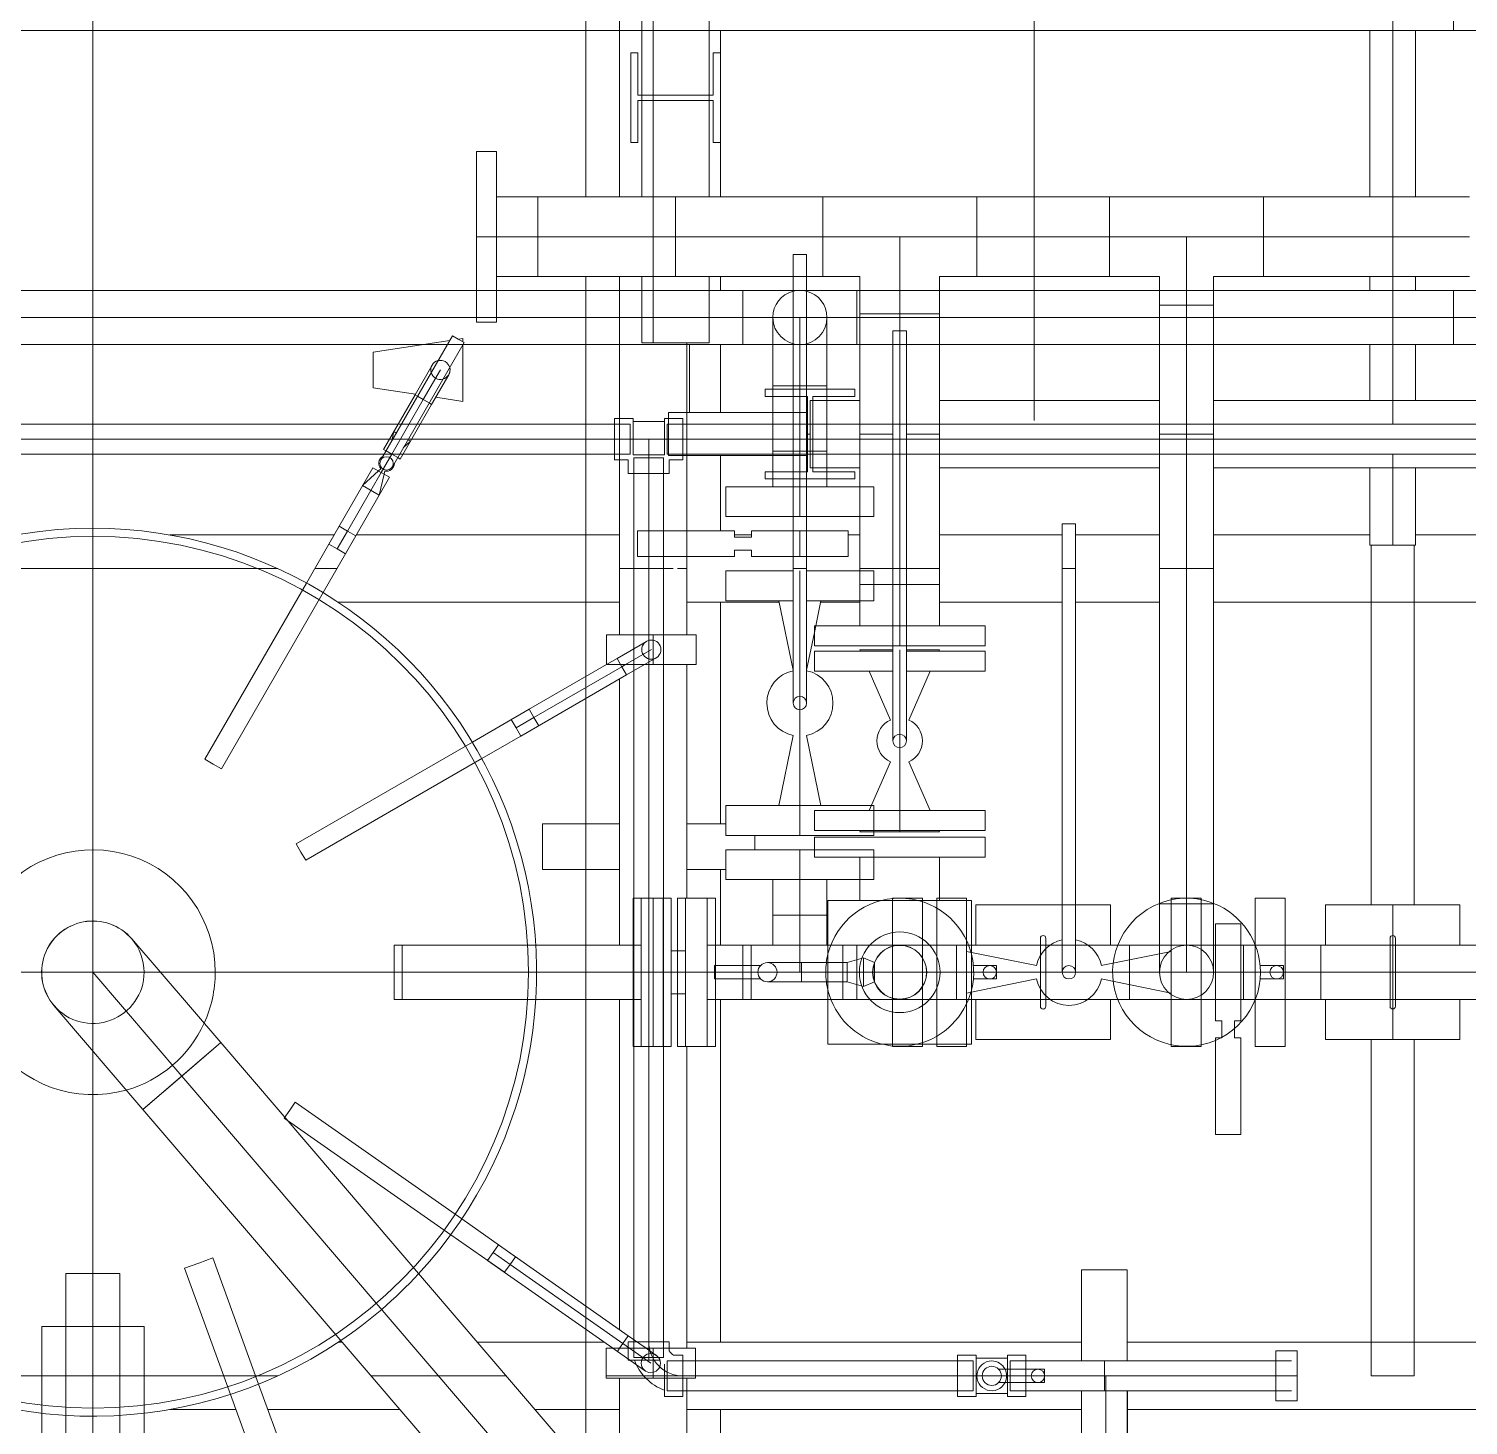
# Model space of a CAD drawing. Header units: inches. Extents: x -1128 to 651, y 96 to 845.
# Drawn here: x -1030.611 to -1029.162, y 728.122 to 729.527 of the extents above; entities that cross this region are included whole.
import ezdxf

# ---------------------------------------------------------------- set-up
doc = ezdxf.new("R2010")
doc.units = ezdxf.units.IN
doc.header["$MEASUREMENT"] = 0
for name, color, linetype in [('Default', 7, 'Continuous'), ('EQUIPMENT LAYOUT-EMBED 1_DWG$0$Default', 7, 'Continuous'), ('EQUIPMENT LAYOUT-EMBED 1_DWG$0$DwgTemplate', 7, 'Continuous')]:
    doc.layers.add(name, color=color, linetype=linetype)
doc.layers.add('Layout', color=6, linetype='Continuous', lineweight=18)

# ---------------------------------------------------------------- blocks, each defined once
blk = doc.blocks.new('A$C55974CAD')
at = {"layer": 'Default', "color": 7, "lineweight": 0}
blk.add_point((55.5, 7.3071), dxfattribs=at)
at = {"layer": 'EQUIPMENT LAYOUT-EMBED 1_DWG$0$Default', "color": 7, "lineweight": 0}
for p, q in [((55.0083, 7.3071), (54.851, 7.3071)), ((55.105, 7.3071), (55.0083, 7.3071)), ((55.105, 7.3071), (55.105, 7.25)), ((55.164, 7.2801), (54.8973, 7.2801)), ((55.164, 7.2801), (55.164, 7.2198)), ((55.105, 7.25), (55.105, 7.1928)), ((55.164, 7.2198), (54.8973, 7.2198)), ((55.0083, 7.1928), (54.851, 7.1928)), ((55.105, 7.1928), (55.0083, 7.1928)), ((55.1701, 7.1477), (55.0294, 7.0965)), ((55.1701, 7.1477), (55.1758, 7.132)), ((55.1758, 7.132), (55.1815, 7.1163)), ((55.1815, 7.1163), (55.0408, 7.0651)), ((55.7268, 7.1067), (55.7321, 7.116)), ((55.7321, 7.116), (55.7374, 7.1252)), ((55.7374, 7.1252), (55.9339, 7.0118)), ((55.7268, 7.1067), (55.9232, 6.9933)), ((55.0294, 7.0965), (54.9106, 7.0532)), ((55.0408, 7.0651), (54.922, 7.0218)), ((55.3375, 7.0366), (55.2074, 6.8507)), ((55.3375, 7.0366), (55.3463, 7.0304)), ((55.355, 7.0243), (55.2249, 6.8385)), ((55.3463, 7.0304), (55.355, 7.0243)), ((55.6248, 7.0125), (55.634, 7.0179)), ((55.634, 7.0179), (55.6432, 7.0232)), ((55.6432, 7.0232), (55.7567, 6.8267)), ((55.6248, 7.0125), (55.7382, 6.8161)), ((55.9339, 7.0118), (55.9972, 6.9752)), ((55.9232, 6.9933), (55.9866, 6.9567)), ((55.9919, 6.966), (55.9972, 6.9752)), ((55.9866, 6.9567), (55.9919, 6.966)), ((55.4698, 6.914), (55.5302, 6.914)), ((55.4698, 6.914), (55.4698, 6.905)), ((55.4698, 6.905), (55.5, 6.905)), ((55.4698, 6.905), (55.4698, 6.7559)), ((55.5, 6.905), (55.5302, 6.905)), ((55.5302, 6.914), (55.5302, 6.905)), ((55.5302, 6.905), (55.5302, 6.7559)), ((55.2074, 6.8507), (55.1655, 6.7908)), ((55.2249, 6.8385), (55.1829, 6.7786)), ((55.7567, 6.8267), (55.7932, 6.7634)), ((55.7382, 6.8161), (55.7748, 6.7527)), ((55.1655, 6.7908), (55.1742, 6.7847)), ((55.1742, 6.7847), (55.1829, 6.7786)), ((55.784, 6.7581), (55.7932, 6.7634)), ((55.4698, 6.7559), (55.4698, 6.6383)), ((55.5302, 6.7559), (55.5302, 6.6383)), ((55.7748, 6.7527), (55.784, 6.7581)), ((55.4174, 6.6473), (55.5825, 6.6473)), ((55.4174, 6.6473), (55.4174, 6.6383)), ((55.4174, 6.6383), (55.5, 6.6383)), ((55.4174, 6.6383), (55.4174, 6.605)), ((55.5, 6.6383), (55.5825, 6.6383)), ((55.5825, 6.6473), (55.5825, 6.6383)), ((55.5825, 6.6383), (55.5825, 6.605)), ((55.4174, 6.614), (55.5825, 6.614)), ((55.4174, 6.605), (55.5, 6.605)), ((55.5, 6.605), (55.5825, 6.605))]:
    blk.add_line(p, q, dxfattribs=at)
at = {"layer": 'EQUIPMENT LAYOUT-EMBED 1_DWG$0$DwgTemplate', "color": 7, "lineweight": 0}
for p, q in [((56.0776, 6.9252), (56.0776, 8.1237)), ((56.0943, 8.1237), (56.0943, 6.9192)), ((56.111, 6.9095), (56.111, 8.1237)), ((56.1998, 7.4333), (56.1998, 6.8815)), ((56.2602, 7.4333), (56.2602, 6.8219)), ((56.5498, 6.6625), (56.5498, 7.4333)), ((56.23, 6.8219), (56.23, 7.4)), ((55.105, 7.3071), (55.0083, 7.3071)), ((55.105, 7.3071), (55.105, 7.25)), ((55.3471, 7.1942), (55.4628, 7.2934)), ((55.164, 7.2801), (54.8973, 7.2801)), ((55.164, 7.2801), (55.164, 7.2198)), ((55.105, 7.25), (55.105, 7.1928)), ((55.3843, 7.1508), (55.5, 7.25)), ((55.164, 7.2198), (54.8973, 7.2198)), ((55.3471, 7.1942), (54.5285, 6.4925)), ((55.3843, 7.1508), (55.3471, 7.1942)), ((55.3471, 7.1942), (55.4215, 7.1074)), ((55.5372, 7.2066), (55.4215, 7.1074)), ((55.105, 7.1928), (55.0083, 7.1928)), ((54.5657, 6.4492), (55.3843, 7.1508)), ((55.1701, 7.1477), (55.0294, 7.0965)), ((55.1701, 7.1477), (55.1758, 7.132)), ((55.4215, 7.1074), (55.3843, 7.1508)), ((55.3843, 7.1508), (55.3843, 7.1508)), ((55.3843, 7.1508), (55.3843, 7.1508)), ((55.1758, 7.132), (55.1815, 7.1163)), ((55.1815, 7.1163), (55.0408, 7.0651)), ((55.7268, 7.1067), (55.7321, 7.116)), ((55.7321, 7.116), (55.7374, 7.1252)), ((55.7374, 7.1252), (55.9339, 7.0118)), ((55.4215, 7.1074), (54.6029, 6.4058)), ((55.7268, 7.1067), (55.9232, 6.9933)), ((55.3375, 7.0366), (55.2074, 6.8507)), ((55.3375, 7.0366), (55.3463, 7.0304)), ((55.355, 7.0243), (55.2249, 6.8385)), ((55.3463, 7.0304), (55.355, 7.0243)), ((55.6248, 7.0125), (55.634, 7.0179)), ((55.634, 7.0179), (55.6432, 7.0232)), ((55.6432, 7.0232), (55.7567, 6.8267)), ((55.6248, 7.0125), (55.7382, 6.8161)), ((55.972, 6.9775), (55.9773, 6.9867)), ((56.0625, 6.9376), (55.9773, 6.9867)), ((55.9666, 6.9682), (55.972, 6.9775)), ((55.972, 6.9775), (55.9919, 6.966)), ((56.0518, 6.9191), (55.9666, 6.9682)), ((55.9919, 6.966), (56.0372, 6.9398)), ((56.0425, 6.9491), (56.0319, 6.9306)), ((56.0372, 6.9398), (56.0571, 6.9283)), ((56.0589, 6.9314), (56.0425, 6.9491)), ((56.0571, 6.9283), (56.0625, 6.9376)), ((56.0553, 6.9252), (56.0319, 6.9306)), ((56.0518, 6.9191), (56.0571, 6.9283)), ((56.0589, 6.9244), (56.0553, 6.9252)), ((56.0571, 6.9283), (56.0776, 6.9165)), ((56.0614, 6.9288), (56.0589, 6.9314)), ((56.2097, 6.8489), (56.0711, 6.9289)), ((56.0776, 6.9042), (56.0776, 6.9252)), ((56.0776, 6.9165), (56.0813, 6.923)), ((56.0813, 6.923), (56.0829, 6.9258)), ((56.1438, 6.8906), (56.0829, 6.9258)), ((55.4698, 6.914), (55.5302, 6.914)), ((55.4698, 6.914), (55.4698, 6.905)), ((55.4698, 6.905), (55.5, 6.905)), ((55.4698, 6.905), (55.4698, 6.7559)), ((55.5, 6.905), (55.5302, 6.905)), ((55.5302, 6.914), (55.5302, 6.905)), ((55.5302, 6.905), (55.5302, 6.7559)), ((56.2022, 6.8359), (56.0636, 6.9159)), ((56.0722, 6.9073), (56.0738, 6.91)), ((56.1331, 6.8721), (56.0722, 6.9073)), ((56.0738, 6.91), (56.0776, 6.9165)), ((56.0776, 6.9165), (56.1385, 6.8814)), ((56.0923, 6.9167), (56.1028, 6.9143)), ((56.0943, 6.9192), (56.0943, 6.8945)), ((56.1012, 6.9115), (56.1028, 6.9143)), ((56.111, 6.8849), (56.111, 6.9095)), ((56.0776, 6.6681), (56.0776, 6.9042)), ((56.0848, 6.9037), (56.0921, 6.8958)), ((56.0921, 6.8958), (56.0937, 6.8985)), ((56.0943, 6.8945), (56.0943, 6.6681)), ((56.1438, 6.8906), (56.1422, 6.8878)), ((56.1422, 6.8878), (56.1438, 6.8906)), ((56.1438, 6.8906), (56.1768, 6.8715)), ((56.111, 6.6681), (56.111, 6.8849)), ((56.1347, 6.8749), (56.1331, 6.8721)), ((56.1331, 6.8721), (56.1347, 6.8749)), ((56.1422, 6.8878), (56.1347, 6.8749)), ((56.1347, 6.8749), (56.1385, 6.8814)), ((56.1385, 6.8814), (56.1422, 6.8878)), ((56.1385, 6.8813), (56.1385, 6.8814)), ((56.1385, 6.8814), (56.1715, 6.8623)), ((56.1385, 6.8813), (56.1385, 6.8813)), ((56.1998, 6.8815), (56.1998, 6.8373)), ((56.1661, 6.8531), (56.1331, 6.8721)), ((56.2059, 6.8424), (56.2022, 6.8359)), ((56.2097, 6.8489), (56.2059, 6.8424)), ((56.1998, 6.8373), (56.1998, 6.6625)), ((55.0808, 6.67), (55.1787, 6.8097)), ((55.1787, 6.8097), (55.1874, 6.8035)), ((56.32, 6.8219), (56.2247, 6.8219)), ((56.2247, 6.7996), (56.2247, 6.8219)), ((56.23, 6.7996), (56.23, 6.8219)), ((56.2602, 6.8219), (56.2602, 6.7996)), ((56.32, 6.8219), (56.32, 6.7535)), ((56.4152, 6.8219), (56.32, 6.8219)), ((56.4152, 6.7996), (56.4152, 6.8219)), ((55.0948, 6.6527), (55.1961, 6.7974)), ((55.1874, 6.8035), (55.1742, 6.7847)), ((55.1874, 6.8035), (55.1961, 6.7974)), ((56.32, 6.7996), (56.2247, 6.7996)), ((56.23, 6.6625), (56.23, 6.7996)), ((56.2602, 6.7996), (56.2602, 6.6625)), ((56.2755, 6.7535), (56.2755, 6.7996)), ((56.4152, 6.7996), (56.32, 6.7996)), ((56.3644, 6.7535), (56.3644, 6.7996)), ((55.1742, 6.7847), (55.086, 6.6588)), ((55.7633, 6.7727), (55.7725, 6.778)), ((55.7725, 6.778), (55.7817, 6.7833)), ((55.7725, 6.778), (55.784, 6.7581)), ((55.8431, 6.677), (55.7817, 6.7833)), ((55.8314, 6.6547), (55.7633, 6.7727)), ((55.784, 6.7581), (55.8406, 6.66)), ((56.3644, 6.7535), (56.2755, 6.7535)), ((56.2755, 6.7535), (56.2755, 6.4358)), ((56.32, 6.7535), (56.2755, 6.7535)), ((56.32, 6.4358), (56.32, 6.7535)), ((56.3644, 6.7535), (56.32, 6.7535)), ((56.3644, 6.7535), (56.3644, 6.4358)), ((55.0773, 6.6649), (55.0554, 6.6337)), ((55.0773, 6.6649), (55.0808, 6.67)), ((55.0808, 6.6624), (55.0773, 6.6649)), ((55.0773, 6.6649), (55.0808, 6.6624)), ((55.8499, 6.6653), (55.843, 6.6614)), ((55.843, 6.6614), (55.8499, 6.6653)), ((55.8499, 6.6653), (55.8431, 6.677)), ((55.8689, 6.6323), (55.8499, 6.6653)), ((56.1173, 6.6681), (56.0713, 6.6681)), ((56.0713, 6.6625), (56.0713, 6.6681)), ((56.0776, 6.6506), (56.0776, 6.6681)), ((56.0943, 6.6681), (56.0943, 6.6474)), ((56.0943, 6.6681), (56.0943, 6.6506)), ((56.111, 6.6506), (56.111, 6.6681)), ((56.1173, 6.6625), (56.1173, 6.6681)), ((55.0808, 6.6514), (55.0642, 6.6276)), ((55.0675, 6.6171), (55.0675, 6.653)), ((55.0675, 6.653), (55.0881, 6.653)), ((55.086, 6.6588), (55.0808, 6.6624)), ((55.0808, 6.6624), (55.086, 6.6588)), ((55.086, 6.6588), (55.0808, 6.6514)), ((55.0808, 6.6328), (55.0948, 6.6527)), ((55.086, 6.6588), (55.086, 6.6588)), ((55.086, 6.6588), (55.086, 6.6588)), ((55.0948, 6.6527), (55.086, 6.6588)), ((55.086, 6.6588), (55.0948, 6.6527)), ((55.0881, 6.607), (55.0881, 6.653)), ((55.8406, 6.66), (55.8314, 6.6547)), ((55.8314, 6.6547), (55.8406, 6.66)), ((55.8314, 6.6547), (55.843, 6.6345)), ((55.843, 6.6614), (55.8406, 6.66)), ((55.8406, 6.66), (55.843, 6.6614)), ((55.8406, 6.66), (55.8406, 6.66)), ((55.8406, 6.66), (55.8406, 6.66)), ((55.8406, 6.66), (55.843, 6.6558)), ((55.843, 6.6558), (55.8597, 6.627)), ((56.0562, 6.653), (56.0562, 6.63)), ((56.0713, 6.653), (56.0562, 6.653)), ((56.0713, 6.653), (56.0713, 6.6625)), ((56.0776, 6.6506), (56.111, 6.6506)), ((56.1173, 6.6474), (56.1173, 6.6625)), ((56.1998, 6.6625), (56.1998, 6.5875)), ((56.23, 6.5625), (56.23, 6.6625)), ((56.2602, 6.6625), (56.2602, 6.5625)), ((56.5498, 6.5625), (56.5498, 6.6625)), ((55.0706, 6.6467), (55.0706, 6.6133)), ((55.0706, 6.6467), (56.0736, 6.6467)), ((55.0729, 6.6215), (55.0808, 6.6328)), ((55.4174, 6.6473), (55.4698, 6.6473)), ((55.4174, 6.6473), (55.4174, 6.6383)), ((55.4698, 6.6473), (55.5302, 6.6473)), ((55.5302, 6.6473), (55.5825, 6.6473)), ((55.5825, 6.6473), (55.5825, 6.6383)), ((55.843, 6.6345), (55.8504, 6.6217)), ((55.9635, 6.6423), (55.9635, 6.5875)), ((55.992, 6.6423), (55.9635, 6.6423)), ((55.992, 6.6423), (55.992, 6.5875)), ((56.0736, 6.6467), (56.0736, 6.6133)), ((56.0768, 6.6474), (56.0768, 6.63)), ((56.1173, 6.6474), (56.0768, 6.6474)), ((56.0943, 6.6474), (56.0943, 6.6125)), ((56.1141, 6.6125), (56.1141, 6.6474)), ((55.0675, 6.63), (55.0881, 6.63)), ((55.0675, 6.63), (55.0675, 6.63)), ((56.0736, 6.63), (55.0706, 6.63)), ((56.0562, 6.63), (56.0768, 6.63)), ((56.0562, 6.63), (56.0562, 6.607)), ((56.0768, 6.63), (56.0943, 6.63)), ((56.0768, 6.63), (56.0768, 6.6125)), ((55.027, 6.6125), (55.0629, 6.6125)), ((55.027, 6.6125), (55.027, 6.5919)), ((55.0333, 6.6093), (55.05, 6.6093)), ((55.0333, 6.5875), (55.0333, 6.6093)), ((55.05, 6.6125), (55.05, 6.6125)), ((55.05, 6.5919), (55.05, 6.6125)), ((55.05, 6.6093), (55.05, 6.5776)), ((55.05, 6.6093), (55.0667, 6.6093)), ((55.0667, 6.5776), (55.0667, 6.6093)), ((55.0706, 6.6133), (56.0736, 6.6133)), ((55.073, 6.6022), (55.073, 6.5919)), ((55.0778, 6.607), (55.0881, 6.607)), ((55.4174, 6.614), (55.5825, 6.614)), ((56.0713, 6.607), (56.0562, 6.607)), ((56.0713, 6.607), (56.0713, 6.5919)), ((56.0768, 6.6125), (56.1173, 6.6125)), ((56.1141, 6.6125), (56.0768, 6.6125)), ((56.0776, 6.6093), (56.111, 6.6093)), ((56.0776, 5.1625), (56.0776, 6.6093)), ((56.0943, 6.5919), (56.0943, 6.6125)), ((56.0943, 6.6125), (56.0943, 6.6125)), ((56.0943, 6.6125), (56.0943, 6.6125)), ((56.0943, 6.6093), (56.0943, 5.1625)), ((56.111, 5.1625), (56.111, 6.6093)), ((56.1173, 6.6125), (56.1173, 6.5919)), ((55.027, 6.5919), (55.073, 6.5919)), ((55.0333, 6.2854), (55.0333, 6.5875)), ((55.5, 6.598), (55.4174, 6.598)), ((55.4174, 6.589), (55.4174, 6.598)), ((55.5, 6.589), (55.4174, 6.589)), ((55.4174, 6.5556), (55.4174, 6.589)), ((55.5825, 6.598), (55.5, 6.598)), ((55.5825, 6.589), (55.5, 6.589)), ((55.5825, 6.589), (55.5825, 6.598)), ((55.5825, 6.5556), (55.5825, 6.589)), ((55.9635, 6.5875), (55.9635, 6.5343)), ((55.992, 6.5875), (55.992, 6.5343)), ((56.0713, 6.5919), (56.1173, 6.5919)), ((56.1998, 6.5875), (56.1998, 6.5248)), ((55.05, 6.5776), (55.05, 6.2854)), ((55.0667, 6.2854), (55.0667, 6.5776)), ((55.5, 6.5646), (55.4174, 6.5646)), ((55.4925, 6.5556), (55.4174, 6.5556)), ((55.4698, 6.5556), (55.4698, 6.5646)), ((55.4698, 6.5158), (55.4698, 6.5556)), ((55.4925, 6.5565), (55.5075, 6.5565)), ((55.4925, 6.5565), (55.4925, 6.5051)), ((55.5, 6.5556), (55.4925, 6.5556)), ((55.5825, 6.5646), (55.5, 6.5646)), ((55.5075, 6.5556), (55.5, 6.5556)), ((55.5075, 6.5565), (55.5075, 6.5051)), ((55.5825, 6.5556), (55.5075, 6.5556)), ((55.5302, 6.5556), (55.5302, 6.5646)), ((55.5302, 6.5158), (55.5302, 6.5556)), ((56.23, 6.5248), (56.23, 6.5625)), ((56.2602, 6.5625), (56.2602, 6.5248)), ((56.5498, 5.7323), (56.5498, 6.5625)), ((55.6033, 6.4613), (55.6033, 6.5439)), ((55.6033, 6.5439), (55.6366, 6.5439)), ((55.6366, 6.4613), (55.6366, 6.5439)), ((55.6526, 6.5439), (55.6526, 6.4613)), ((55.686, 6.5439), (55.6526, 6.5439)), ((55.686, 6.5439), (55.686, 6.4613)), ((55.9142, 6.4688), (55.9142, 6.5439)), ((55.9142, 6.5439), (55.9475, 6.5439)), ((55.9475, 6.4688), (55.9475, 6.5439)), ((56.008, 6.5439), (56.008, 6.4688)), ((56.0413, 6.5439), (56.008, 6.5439)), ((56.0413, 6.5439), (56.0413, 6.4688)), ((55.5, 6.5248), (55.4698, 6.5248)), ((55.5302, 6.5248), (55.4698, 6.5248)), ((55.5302, 6.5248), (55.5, 6.5248)), ((55.9707, 6.5343), (55.9635, 6.5343)), ((55.9707, 6.5343), (55.9707, 6.5153)), ((55.9849, 6.5343), (55.9849, 6.5153)), ((55.992, 6.5343), (55.9849, 6.5343)), ((56.2602, 6.5248), (56.1998, 6.5248)), ((56.1998, 6.5248), (56.23, 6.5248)), ((56.1998, 6.5248), (56.1998, 6.4915)), ((56.23, 6.5248), (56.23, 6.5248)), ((56.23, 6.5248), (56.23, 6.5248)), ((56.23, 6.4915), (56.23, 6.5248)), ((56.23, 6.5248), (56.2602, 6.5248)), ((56.2602, 6.5248), (56.2602, 6.4688)), ((55.4925, 6.5158), (55.4698, 6.5158)), ((55.4698, 6.5158), (55.4925, 6.5158)), ((55.4698, 6.43), (55.4698, 6.5158)), ((55.5, 6.5158), (55.4925, 6.5158)), ((55.4925, 6.5158), (55.5075, 6.5158)), ((55.5075, 6.5158), (55.5, 6.5158)), ((55.5302, 6.5158), (55.5075, 6.5158)), ((55.5075, 6.5158), (55.5302, 6.5158)), ((55.5302, 6.43), (55.5302, 6.5158)), ((55.9635, 6.5153), (55.9635, 6.4688)), ((55.9707, 6.5153), (55.9635, 6.5153)), ((55.992, 6.5153), (55.9849, 6.5153)), ((55.992, 6.5153), (55.992, 6.4688)), ((55.4893, 6.4594), (55.4893, 6.4975)), ((55.5107, 6.4975), (55.5107, 6.4594)), ((55.5302, 6.4915), (55.5635, 6.4915)), ((55.5635, 6.4312), (55.5635, 6.4915)), ((55.5635, 6.4613), (55.5635, 6.4915)), ((55.5635, 6.4915), (55.6033, 6.4915)), ((56.05, 6.4915), (56.0413, 6.4915)), ((56.058, 6.4915), (56.05, 6.4915)), ((56.076, 6.4915), (56.058, 6.4915)), ((56.0811, 6.4915), (56.076, 6.4915)), ((56.0811, 6.4915), (56.0811, 6.4613)), ((56.0811, 6.4312), (56.0811, 6.4915)), ((56.124, 6.4915), (56.0811, 6.4915)), ((56.142, 6.4915), (56.124, 6.4915)), ((56.15, 6.4915), (56.142, 6.4915)), ((56.1538, 6.4915), (56.15, 6.4915)), ((56.1538, 6.4915), (56.1538, 6.4688)), ((56.1538, 6.4915), (56.23, 6.4915)), ((56.1538, 6.4688), (56.1538, 6.4915)), ((56.1998, 6.4915), (56.1998, 6.4312)), ((56.23, 6.4312), (56.23, 6.4915)), ((55.764, 6.4687), (55.686, 6.4847)), ((55.8368, 6.4688), (55.9142, 6.4847)), ((55.4893, 6.4594), (55.5107, 6.4594)), ((55.5107, 6.4594), (55.4893, 6.4594)), ((55.4893, 6.4594), (55.4893, 6.43)), ((55.5302, 6.4613), (55.5, 6.4613)), ((55.5107, 6.4594), (55.5107, 6.43)), ((55.5635, 6.4613), (55.5302, 6.4613)), ((55.5635, 6.4613), (55.5635, 6.4613)), ((55.6366, 6.4613), (55.5635, 6.4613)), ((55.5635, 6.4312), (55.5635, 6.4613)), ((55.6033, 6.3944), (55.6033, 6.4613)), ((55.6366, 6.4452), (55.6366, 6.4613)), ((55.6526, 6.4613), (55.9475, 6.4613)), ((55.6526, 6.4613), (55.6526, 6.3788)), ((55.686, 6.4613), (55.686, 6.3815)), ((56.05, 6.4688), (55.8001, 6.4688)), ((55.9635, 6.4688), (55.9635, 6.4538)), ((55.9635, 6.4613), (55.992, 6.4613)), ((55.992, 6.4688), (55.992, 6.4538)), ((56.008, 6.4688), (56.008, 6.4613)), ((56.008, 6.4613), (56.0811, 6.4613)), ((56.008, 6.4613), (56.008, 6.4538)), ((56.0413, 6.4688), (56.0413, 6.4613)), ((56.0413, 6.4613), (56.0413, 6.4538)), ((56.058, 6.4688), (56.05, 6.4688)), ((56.076, 6.4688), (56.058, 6.4688)), ((56.124, 6.4688), (56.076, 6.4688)), ((56.0811, 6.4613), (56.0811, 6.4312)), ((56.0811, 6.4613), (56.1538, 6.4613)), ((56.142, 6.4688), (56.124, 6.4688)), ((56.15, 6.4688), (56.142, 6.4688)), ((56.2755, 6.4688), (56.15, 6.4688)), ((56.1538, 6.4688), (56.1538, 6.4538)), ((56.1538, 6.4538), (56.1538, 6.4688)), ((56.1538, 6.4613), (56.1538, 6.4613)), ((56.1538, 6.4613), (56.1538, 6.4613)), ((56.1538, 6.4613), (56.23, 6.4613)), ((56.2602, 6.4688), (56.2602, 6.4538)), ((56.3001, 6.4688), (56.2755, 6.4688)), ((56.3001, 6.4688), (56.3001, 6.4613)), ((56.3001, 6.4613), (56.3001, 6.4538)), ((55.6366, 6.3788), (55.6366, 6.4452)), ((55.658, 6.4452), (55.658, 6.35)), ((55.6802, 6.4452), (55.658, 6.4452)), ((55.6802, 6.4452), (55.6802, 6.35)), ((55.764, 6.4539), (55.686, 6.438)), ((56.05, 6.4538), (55.8001, 6.4538)), ((55.8356, 6.3575), (55.8356, 6.4452)), ((55.8356, 6.4452), (55.8579, 6.4452)), ((55.8368, 6.4538), (55.8788, 6.4452)), ((55.8579, 6.3575), (55.8579, 6.4452)), ((55.8638, 6.4452), (55.8638, 6.3575)), ((55.8861, 6.4452), (55.8638, 6.4452)), ((55.8788, 6.4452), (55.8861, 6.4437)), ((55.8861, 6.4452), (55.8861, 6.3575)), ((55.8861, 6.4437), (55.9142, 6.438)), ((55.9142, 6.3944), (55.9142, 6.4538)), ((55.9475, 6.3944), (55.9475, 6.4538)), ((55.9635, 6.4538), (55.9635, 6.4073)), ((55.992, 6.4538), (55.992, 6.4073)), ((56.008, 6.4538), (56.008, 6.3944)), ((56.0413, 6.4538), (56.0413, 6.3944)), ((56.058, 6.4538), (56.05, 6.4538)), ((56.076, 6.4538), (56.058, 6.4538)), ((56.124, 6.4538), (56.076, 6.4538)), ((56.142, 6.4538), (56.124, 6.4538)), ((56.15, 6.4538), (56.142, 6.4538)), ((56.2755, 6.4538), (56.15, 6.4538)), ((56.1538, 6.4538), (56.1538, 6.4312)), ((56.1538, 6.4312), (56.1538, 6.4538)), ((56.2602, 6.4538), (56.2602, 6.3978)), ((56.3001, 6.4538), (56.2755, 6.4538)), ((55.4698, 6.4135), (55.4698, 6.43)), ((55.4893, 6.43), (55.4893, 6.4086)), ((55.5107, 6.43), (55.5107, 6.4086)), ((55.5302, 6.4312), (55.5635, 6.4312)), ((55.5302, 6.4135), (55.5302, 6.43)), ((55.5635, 6.4312), (55.6033, 6.4312)), ((56.05, 6.4312), (56.0413, 6.4312)), ((56.058, 6.4312), (56.05, 6.4312)), ((56.0625, 6.4312), (56.058, 6.4312)), ((56.0811, 6.4312), (56.0625, 6.4312)), ((56.1375, 6.4312), (56.0811, 6.4312)), ((56.142, 6.4312), (56.1375, 6.4312)), ((56.15, 6.4312), (56.142, 6.4312)), ((56.1538, 6.4312), (56.15, 6.4312)), ((56.23, 6.4312), (56.1538, 6.4312)), ((56.1998, 6.4312), (56.1998, 6.3978)), ((56.23, 6.3978), (56.23, 6.4312)), ((56.2755, 6.4358), (56.3644, 6.4358)), ((56.2755, 6.4358), (56.2755, 6.3944)), ((56.3644, 6.4358), (56.2755, 6.4358)), ((56.32, 6.4358), (56.32, 6.4358)), ((56.32, 6.4358), (56.32, 6.4358)), ((56.32, 6.2641), (56.32, 6.4358)), ((56.3644, 6.4358), (56.3644, 6.2641)), ((55.4698, 6.4135), (55.5302, 6.4135)), ((55.5, 6.4135), (55.4698, 6.4135)), ((55.4698, 6.2865), (55.4698, 6.4135)), ((55.4698, 6.4135), (55.4698, 6.4135)), ((55.4893, 6.4086), (55.484, 6.3903)), ((55.5107, 6.4086), (55.4893, 6.4086)), ((55.4893, 6.4086), (55.5, 6.4086)), ((55.5302, 6.4135), (55.5, 6.4135)), ((55.5, 6.4086), (55.5107, 6.4086)), ((55.5107, 6.4086), (55.516, 6.3903)), ((55.5302, 6.2865), (55.5302, 6.4135)), ((55.5302, 6.4135), (55.5302, 6.4135)), ((55.992, 6.4073), (55.9635, 6.4073)), ((55.4698, 6.3978), (55.5, 6.3978)), ((55.5302, 6.3978), (55.4698, 6.3978)), ((55.5, 6.3978), (55.5302, 6.3978)), ((55.6033, 6.3788), (55.6033, 6.3944)), ((55.6564, 6.3944), (55.6564, 6.3055)), ((55.658, 6.3938), (55.6564, 6.3944)), ((55.8579, 6.3938), (55.8594, 6.3944)), ((55.8594, 6.3575), (55.8594, 6.3944)), ((55.9322, 6.3944), (55.8861, 6.3944)), ((55.9142, 6.3788), (55.9142, 6.3944)), ((55.9322, 6.3944), (55.9322, 6.3575)), ((55.9322, 6.3575), (55.9322, 6.3944)), ((56.2341, 6.3944), (55.9322, 6.3944)), ((55.9475, 6.3788), (55.9475, 6.3944)), ((56.008, 6.3944), (56.008, 6.3788)), ((56.0413, 6.3944), (56.0413, 6.3788)), ((56.2602, 6.3978), (56.1998, 6.3978)), ((56.1998, 6.3978), (56.1998, 6.3944)), ((56.1998, 6.3978), (56.23, 6.3978)), ((56.1998, 6.3944), (56.1998, 6.3055)), ((56.23, 6.3944), (56.23, 6.3978)), ((56.23, 6.3978), (56.23, 6.3978)), ((56.23, 6.3978), (56.2602, 6.3978)), ((56.23, 6.3055), (56.23, 6.3944)), ((56.2341, 6.3055), (56.2341, 6.3944)), ((56.2342, 6.3944), (56.2342, 6.3055)), ((56.2755, 6.3944), (56.2342, 6.3944)), ((56.2602, 6.3978), (56.2602, 6.3944)), ((56.2602, 6.3944), (56.2602, 6.3055)), ((55.484, 6.3903), (55.5, 6.3903)), ((55.4893, 6.3782), (55.484, 6.3903)), ((55.4893, 6.3782), (55.5, 6.3782)), ((55.5, 6.3903), (55.516, 6.3903)), ((55.5, 6.3782), (55.5107, 6.3782)), ((55.5107, 6.3782), (55.516, 6.3903)), ((55.6033, 6.3788), (55.6366, 6.3788)), ((55.6564, 6.3788), (55.6526, 6.3788)), ((55.686, 6.3788), (55.6564, 6.3788)), ((55.7347, 6.3602), (55.6802, 6.384)), ((55.686, 6.3815), (55.686, 6.3788)), ((55.7812, 6.3602), (55.8356, 6.384)), ((55.9142, 6.3788), (55.9475, 6.3788)), ((56.0413, 6.3788), (56.008, 6.3788)), ((55.4174, 6.358), (55.4178, 6.358)), ((55.4174, 6.358), (55.4174, 6.3247)), ((55.4178, 6.358), (55.5, 6.358)), ((55.5, 6.358), (55.5825, 6.358)), ((55.5825, 6.358), (55.5825, 6.3247)), ((55.6564, 6.35), (55.8594, 6.35)), ((55.658, 6.35), (55.658, 6.2547)), ((55.6802, 6.35), (55.6802, 6.2547)), ((56.2151, 6.3575), (55.7579, 6.3575)), ((55.8638, 6.3575), (55.8638, 6.35)), ((55.8638, 6.35), (55.9322, 6.35)), ((55.8638, 6.35), (55.8638, 6.3425)), ((55.8861, 6.3575), (55.8861, 6.35)), ((55.8861, 6.35), (55.8861, 6.3425)), ((55.9322, 6.3575), (55.9322, 6.35)), ((55.9322, 6.3425), (55.9322, 6.3575)), ((55.9322, 6.35), (55.9322, 6.3425)), ((55.9322, 6.35), (56.2151, 6.35)), ((56.2151, 6.3575), (56.2151, 6.35)), ((56.2151, 6.35), (56.2151, 6.3425)), ((56.2151, 6.35), (56.2341, 6.35)), ((56.2341, 6.35), (56.2342, 6.35)), ((56.2342, 6.35), (56.32, 6.35)), ((55.7347, 6.3398), (55.6802, 6.3159)), ((56.2151, 6.3425), (55.7579, 6.3425)), ((55.7812, 6.3398), (55.8356, 6.3159)), ((55.8356, 6.2547), (55.8356, 6.3425)), ((55.8579, 6.2547), (55.8579, 6.3425)), ((55.8594, 6.3055), (55.8594, 6.3425)), ((55.8638, 6.3425), (55.8638, 6.2547)), ((55.8861, 6.3425), (55.8861, 6.2547)), ((55.9322, 6.3425), (55.9322, 6.3055)), ((55.9322, 6.3055), (55.9322, 6.3425)), ((55.4174, 6.3247), (55.42, 6.3247)), ((55.42, 6.3247), (55.5, 6.3247)), ((55.5, 6.3247), (55.5825, 6.3247)), ((55.42, 6.3087), (55.4174, 6.3087)), ((55.4174, 6.2753), (55.4174, 6.3087)), ((55.5, 6.3087), (55.42, 6.3087)), ((55.5825, 6.3087), (55.5, 6.3087)), ((55.5825, 6.3055), (55.5825, 6.3087)), ((55.5825, 6.2753), (55.5825, 6.3055)), ((55.658, 6.3062), (55.6564, 6.3055)), ((55.8579, 6.3062), (55.8594, 6.3055)), ((55.9322, 6.3055), (55.8861, 6.3055)), ((56.2341, 6.3055), (55.9322, 6.3055)), ((56.1998, 6.3055), (56.1998, 6.0601)), ((56.23, 6.0601), (56.23, 6.3055)), ((56.2755, 6.3055), (56.2342, 6.3055)), ((56.2602, 6.3055), (56.2602, 6.0601)), ((56.2755, 6.3055), (56.2755, 6.2641)), ((55.05, 6.2854), (55.027, 6.2854)), ((55.027, 6.2648), (55.027, 6.2854)), ((55.0333, 6.268), (55.0333, 6.2854)), ((55.05, 6.2854), (55.05, 6.268)), ((55.073, 6.2854), (55.05, 6.2854)), ((55.05, 6.2854), (55.05, 6.268)), ((55.0667, 6.268), (55.0667, 6.2854)), ((55.073, 6.2648), (55.073, 6.2854)), ((55.4698, 6.2865), (55.5302, 6.2865)), ((55.4698, 6.27), (55.4698, 6.2865)), ((55.5, 6.2865), (55.4698, 6.2865)), ((55.5302, 6.2865), (55.5, 6.2865)), ((55.5302, 6.27), (55.5302, 6.2865)), ((55.05, 6.2648), (55.027, 6.2648)), ((55.0302, 6.2299), (55.0302, 6.2648)), ((55.0333, 6.268), (55.05, 6.268)), ((55.05, 6.268), (55.05, 6.2648)), ((55.05, 6.268), (55.0667, 6.268)), ((55.05, 6.2648), (55.05, 6.258)), ((55.073, 6.2648), (55.05, 6.2648)), ((55.0698, 6.2299), (55.0698, 6.2648)), ((55.42, 6.2753), (55.4174, 6.2753)), ((55.5, 6.2753), (55.42, 6.2753)), ((55.4698, 6.193), (55.4698, 6.27)), ((55.4926, 6.1973), (55.4767, 6.2753)), ((55.4925, 6.242), (55.4925, 6.2678)), ((55.58, 6.2753), (55.5, 6.2753)), ((55.5074, 6.1973), (55.5233, 6.2753)), ((55.5075, 6.242), (55.5075, 6.2678)), ((55.5302, 6.193), (55.5302, 6.27)), ((55.5825, 6.2753), (55.58, 6.2753)), ((56.2755, 6.2641), (56.3644, 6.2641)), ((56.3644, 6.2641), (56.2755, 6.2641)), ((56.2755, 6.2641), (56.2755, 6.1158)), ((56.32, 6.2641), (56.32, 6.2641)), ((56.32, 6.1158), (56.32, 6.2641)), ((56.3644, 6.2641), (56.3644, 6.1158)), ((55.05, 6.258), (55.05, 6.2299)), ((55.6802, 6.2547), (55.658, 6.2547)), ((55.8356, 6.2547), (55.8579, 6.2547)), ((55.8861, 6.2547), (55.8638, 6.2547)), ((55.0425, 6.1883), (55.0425, 6.2398)), ((55.0575, 6.1883), (55.0575, 6.2398)), ((55.5, 6.242), (55.4925, 6.242)), ((55.5075, 6.242), (55.5, 6.242)), ((55.027, 6.2299), (55.0425, 6.2299)), ((55.027, 6.2299), (55.027, 6.2092)), ((55.0425, 6.2299), (55.0302, 6.2299)), ((55.0333, 6.2267), (55.05, 6.2267)), ((55.0333, 6.2092), (55.0333, 6.2267)), ((55.05, 6.2299), (55.0425, 6.2299)), ((55.0425, 6.2299), (55.05, 6.2299)), ((55.05, 6.2299), (55.05, 6.2299)), ((55.05, 6.2092), (55.05, 6.2299)), ((55.0575, 6.2299), (55.05, 6.2299)), ((55.05, 6.2299), (55.0575, 6.2299)), ((55.05, 6.2267), (55.05, 6.1883)), ((55.05, 6.2267), (55.0667, 6.2267)), ((55.0698, 6.2299), (55.0575, 6.2299)), ((55.0575, 6.2299), (55.073, 6.2299)), ((55.0667, 6.2092), (55.0667, 6.2267)), ((55.073, 6.2299), (55.073, 6.2092)), ((55.027, 6.2092), (55.0425, 6.2092)), ((55.0333, 5.9305), (55.0333, 6.2092)), ((55.0425, 6.2092), (55.05, 6.2092)), ((55.05, 6.2092), (55.0575, 6.2092)), ((55.0575, 6.2092), (55.073, 6.2092)), ((55.0667, 5.9305), (55.0667, 6.2092)), ((55.05, 6.1883), (55.0425, 6.1883)), ((55.0575, 6.1883), (55.05, 6.1883)), ((55.05, 6.1883), (55.05, 5.9305)), ((55.4698, 6.187), (55.4698, 6.193)), ((55.4698, 6.1068), (55.4698, 6.187)), ((55.5302, 6.187), (55.5302, 6.193)), ((55.5302, 6.1068), (55.5302, 6.187)), ((55.575, 6.1687), (55.5, 6.1687)), ((56, 6.1687), (55.575, 6.1687)), ((56, 6.1687), (56, 6.1612)), ((55.5, 6.155), (55.5, 6.1125)), ((55.575, 6.1537), (55.5, 6.1537)), ((56, 6.1537), (55.575, 6.1537)), ((56, 6.1612), (56, 6.1537)), ((55.4926, 6.1251), (55.4767, 6.0471)), ((55.5074, 6.1251), (55.5233, 6.0471)), ((55.4698, 6.0935), (55.4698, 6.1068)), ((55.5, 6.1125), (55.5, 6.0935)), ((55.5302, 6.0935), (55.5302, 6.1068)), ((56.3644, 6.1158), (56.2755, 6.1158)), ((56.2755, 6.1158), (56.3644, 6.1158)), ((56.2755, 6.1158), (56.2755, 6.0601)), ((56.32, 6.1158), (56.32, 6.1158)), ((56.32, 6.1158), (56.32, 6.1158)), ((56.32, 5.9441), (56.32, 6.1158)), ((56.3644, 6.1158), (56.3644, 5.9441)), ((55.4698, 6.0935), (55.5302, 6.0935)), ((55.5, 6.0935), (55.4698, 6.0935)), ((55.4698, 5.9665), (55.4698, 6.0935)), ((55.5, 6.0935), (55.5, 5.9665)), ((55.5, 6.0935), (55.5, 6.0935)), ((55.5302, 6.0935), (55.5, 6.0935)), ((55.5302, 5.9665), (55.5302, 6.0935)), ((55.5, 6.0601), (55.5762, 6.0601)), ((55.5762, 6.0601), (55.5762, 5.9998)), ((55.5762, 5.9998), (55.5762, 6.0601)), ((56.2438, 6.0601), (55.5762, 6.0601)), ((56.1998, 6.0601), (56.1998, 5.9998)), ((56.23, 5.9998), (56.23, 6.0601)), ((56.2438, 5.9998), (56.2438, 6.0601)), ((56.2438, 6.0601), (56.2438, 5.9998)), ((56.2755, 6.0601), (56.2438, 6.0601)), ((56.2602, 6.0601), (56.2602, 5.9998)), ((55.4174, 6.0471), (55.4192, 6.0471)), ((55.4174, 6.0471), (55.4174, 6.0138)), ((55.4192, 6.0471), (55.5, 6.0471)), ((55.5, 6.0471), (55.5825, 6.0471)), ((55.5825, 6.0471), (55.5825, 6.0138)), ((55.5, 6.03), (55.5762, 6.03)), ((55.5762, 6.03), (55.5762, 6.03)), ((55.5762, 6.03), (55.5762, 6.03)), ((55.5762, 6.03), (56.2438, 6.03)), ((56.2438, 6.03), (56.2438, 6.03)), ((56.2438, 6.03), (56.32, 6.03)), ((55.4174, 6.0138), (55.4191, 6.0138)), ((55.4191, 6.0138), (55.5, 6.0138)), ((55.5, 6.0138), (55.5825, 6.0138)), ((55.424, 5.9978), (55.319, 5.9978)), ((55.319, 5.9693), (55.319, 5.9978)), ((55.427, 5.9978), (55.424, 5.9978)), ((55.427, 5.9915), (55.427, 5.9978)), ((55.427, 5.9907), (55.427, 5.9915)), ((55.427, 5.9907), (55.4274, 5.9907)), ((55.4274, 5.9907), (55.446, 5.9907)), ((55.554, 5.9978), (55.446, 5.9978)), ((55.446, 5.9907), (55.446, 5.9978)), ((55.5762, 5.9998), (55.5, 5.9998)), ((55.554, 5.9693), (55.554, 5.9978)), ((56.2438, 5.9998), (55.5762, 5.9998)), ((56.1998, 5.9998), (56.1998, 5.7323)), ((56.23, 5.7323), (56.23, 5.9998)), ((56.2755, 5.9998), (56.2438, 5.9998)), ((56.2602, 5.9998), (56.2602, 5.7323)), ((56.2755, 5.9998), (56.2755, 5.9441)), ((55.427, 5.9764), (55.4372, 5.9764)), ((55.427, 5.9693), (55.427, 5.9764)), ((55.4372, 5.9764), (55.446, 5.9764)), ((55.446, 5.9693), (55.446, 5.9764)), ((55.427, 5.9693), (55.319, 5.9693)), ((55.554, 5.9693), (55.446, 5.9693)), ((55.4698, 5.9665), (55.5302, 5.9665)), ((55.4698, 5.9531), (55.4698, 5.9665)), ((55.5, 5.9665), (55.4698, 5.9665)), ((55.5, 5.9665), (55.5, 5.922)), ((55.5, 5.9665), (55.5, 5.9665)), ((55.5, 5.9665), (55.5, 5.9665)), ((55.5302, 5.9665), (55.5, 5.9665)), ((55.5302, 5.9531), (55.5302, 5.9665)), ((55.4693, 5.9533), (55.4174, 5.9533)), ((55.4174, 5.92), (55.4174, 5.9533)), ((55.5307, 5.9533), (55.4693, 5.9533)), ((55.4698, 5.803), (55.4698, 5.9531)), ((55.4925, 5.922), (55.4925, 5.9478)), ((55.5075, 5.922), (55.5075, 5.9478)), ((55.5302, 5.803), (55.5302, 5.9531)), ((55.5825, 5.9533), (55.5307, 5.9533)), ((55.5825, 5.92), (55.5825, 5.9533)), ((56.2755, 5.9441), (56.3644, 5.9441)), ((56.3644, 5.9441), (56.2755, 5.9441)), ((56.2755, 5.9441), (56.2755, 5.7143)), ((56.32, 5.9441), (56.32, 5.9441)), ((56.32, 5.7143), (56.32, 5.9441)), ((56.3644, 5.9441), (56.3644, 5.7143)), ((55.05, 5.9305), (55.0222, 5.9305)), ((55.0222, 5.9067), (55.0222, 5.9305)), ((55.0333, 5.9131), (55.0333, 5.9305)), ((55.05, 5.9305), (55.05, 5.9131)), ((55.05, 5.9305), (55.05, 5.9131)), ((55.0778, 5.9305), (55.05, 5.9305)), ((55.0667, 5.9131), (55.0667, 5.9305)), ((55.0778, 5.9067), (55.0778, 5.9305)), ((55.05, 5.9131), (55.05, 5.9067)), ((55.4698, 5.92), (55.4174, 5.92)), ((55.5302, 5.92), (55.4698, 5.92)), ((55.5, 5.922), (55.4925, 5.922)), ((55.5, 5.922), (55.5, 5.803)), ((55.5075, 5.922), (55.5, 5.922)), ((55.5825, 5.92), (55.5302, 5.92)), ((55.05, 5.9067), (55.0222, 5.9067)), ((55.0778, 5.9067), (55.05, 5.9067)), ((55.4698, 5.8802), (55.5302, 5.8802)), ((55.5302, 5.8802), (55.4698, 5.8802)), ((55.4698, 5.797), (55.4698, 5.803)), ((55.4698, 5.68), (55.4698, 5.797)), ((55.5, 5.803), (55.5, 5.797)), ((55.5, 5.797), (55.5, 5.6825)), ((55.5302, 5.797), (55.5302, 5.803)), ((55.5302, 5.68), (55.5302, 5.797)), ((56.1998, 5.7323), (56.23, 5.7323)), ((56.1998, 5.7323), (56.1998, 5.6444)), ((56.2602, 5.7323), (56.1998, 5.7323)), ((56.23, 5.7323), (56.23, 5.7323)), ((56.23, 5.6855), (56.23, 5.7323)), ((56.23, 5.7323), (56.23, 5.7323)), ((56.23, 5.7323), (56.2602, 5.7323)), ((56.2602, 5.7323), (56.2602, 5.6705)), ((56.58, 5.7323), (56.5498, 5.7323)), ((56.5498, 5.6053), (56.5498, 5.7323)), ((56.5498, 5.7323), (56.5998, 5.7323))]:
    blk.add_line(p, q, dxfattribs=at)
at = {"layer": 'EQUIPMENT LAYOUT-EMBED 1_DWG$0$DwgTemplate', "color": 9, "lineweight": 0}
for p, q in [((55.05, 7.4562), (55.05, 7.0438)), ((55.95, 7.4562), (55.95, 7.0438)), ((55.95, 7.0025), (55.95, 6.9778)), ((55.05, 6.9395), (55.05, 6.789)), ((55.05, 6.6776), (55.05, 6.6125)), ((55.95, 6.6625), (55.95, 6.6026)), ((55.0808, 6.625), (55.0475, 6.625)), ((55.5825, 6.625), (55.4174, 6.625)), ((55.8763, 6.625), (55.843, 6.625)), ((56.7222, 6.625), (56.2016, 6.625)), ((55.95, 6.598), (55.95, 6.5875)), ((55.95, 6.4688), (55.95, 6.4538)), ((56.1, 6.45), (56.1, 6.453)), ((55.95, 6.3944), (55.95, 6.3055)), ((55.95, 6.1687), (55.95, 6.1537)), ((55.05, 6.12), (54.9317, 6.12)), ((55.95, 6.0601), (55.95, 5.9998)), ((55.425, 5.8), (55.575, 5.8)), ((55.976, 5.8), (56.0776, 5.8)), ((56.111, 5.8), (56.1998, 5.8)), ((56.2602, 5.8), (56.5498, 5.8))]:
    blk.add_line(p, q, dxfattribs=at)
at = {"layer": 'EQUIPMENT LAYOUT-EMBED 1_DWG$0$DwgTemplate', "color": 1, "lineweight": 0}
for p, q in [((55.5, 7.3865), (55.5, 7.1134)), ((55.3635, 7.25), (54.405, 7.25)), ((55.6365, 7.25), (55.3635, 7.25)), ((56.595, 7.25), (55.6365, 7.25)), ((55.0125, 7.1641), (55.0125, 7.0903)), ((55.9875, 7.1641), (55.9875, 6.9808)), ((55.5, 7.1134), (55.5, 6.43)), ((55.0125, 7.0548), (55.0125, 6.9074)), ((55.0875, 6.9764), (55.0875, 6.9717)), ((55.9125, 6.9764), (55.9125, 6.6625)), ((55.9875, 6.9562), (55.9875, 6.6625)), ((55.0875, 6.8211), (55.0875, 6.6795)), ((55.0125, 6.7568), (55.0125, 6.6625)), ((55.0475, 6.6625), (54.9024, 6.6625)), ((55.4698, 6.6625), (55.1016, 6.6625)), ((55.8269, 6.6625), (55.5302, 6.6625)), ((56.2755, 6.6625), (55.8763, 6.6625)), ((56.5998, 6.6625), (56.3644, 6.6625)), ((56.525, 6.65), (56.425, 6.65)), ((56.425, 6.65), (56.425, 6.642)), ((56.525, 6.642), (56.525, 6.65)), ((56.2016, 6.5625), (56.2016, 6.6375)), ((56.2755, 6.6375), (56.2016, 6.6375)), ((56.5998, 6.6375), (56.3644, 6.6375)), ((56.425, 6.642), (56.472, 6.642)), ((56.472, 6.642), (56.472, 6.558)), ((56.478, 6.642), (56.525, 6.642)), ((56.478, 6.558), (56.478, 6.642)), ((55.476, 6.589), (55.476, 6.605)), ((55.524, 6.589), (55.524, 6.605)), ((56.076, 6.608), (56.124, 6.608)), ((56.076, 6.453), (56.076, 6.608)), ((56.124, 6.453), (56.124, 6.608)), ((55.0475, 6.5875), (54.8149, 6.5875)), ((55.0125, 6.5875), (55.0125, 6.1471)), ((55.4174, 6.5875), (55.0808, 6.5875)), ((55.0875, 6.5875), (55.0875, 6.1471)), ((55.843, 6.5875), (55.5825, 6.5875)), ((56.2016, 6.5875), (55.8763, 6.5875)), ((55.9125, 6.5875), (55.9125, 6.4843)), ((56.2755, 6.5625), (56.2016, 6.5625)), ((56.5998, 6.5625), (56.3644, 6.5625)), ((56.425, 6.558), (56.425, 6.55)), ((56.472, 6.558), (56.425, 6.558)), ((56.525, 6.558), (56.478, 6.558)), ((56.525, 6.55), (56.525, 6.558)), ((54.8702, 6.55), (55.0125, 6.55)), ((55.0875, 6.55), (55.4698, 6.55)), ((55.5302, 6.55), (55.6146, 6.55)), ((55.6654, 6.55), (55.9125, 6.55)), ((55.992, 6.55), (56.076, 6.55)), ((56.124, 6.55), (56.1998, 6.55)), ((56.2602, 6.55), (56.2755, 6.55)), ((56.3644, 6.55), (56.425, 6.55)), ((56.425, 6.55), (56.525, 6.55)), ((56.525, 6.55), (56.5498, 6.55)), ((55.9875, 6.5343), (55.9875, 6.5153)), ((56.058, 6.5), (56.05, 6.5)), ((56.05, 6.5), (56.05, 6.4)), ((56.058, 6.453), (56.058, 6.5)), ((56.142, 6.5), (56.142, 6.453)), ((56.15, 6.5), (56.142, 6.5)), ((56.15, 6.4), (56.15, 6.5)), ((56.142, 6.453), (56.058, 6.453)), ((56.058, 6.4), (56.058, 6.447)), ((56.058, 6.447), (56.142, 6.447)), ((56.0625, 6.45), (56.1375, 6.45)), ((56.0625, 6.3944), (56.0625, 6.45)), ((56.1375, 6.3944), (56.1375, 6.45)), ((56.142, 6.447), (56.142, 6.4)), ((55.5, 6.43), (55.5, 6.27)), ((55.9125, 6.4383), (55.9125, 6.3944)), ((55.9875, 6.4073), (55.9875, 6.3944)), ((56.05, 6.4), (56.058, 6.4)), ((56.142, 6.4), (56.15, 6.4)), ((55.9125, 6.3055), (55.9125, 6.1687)), ((55.9875, 6.3055), (55.9875, 6.1687)), ((56.0625, 6.0601), (56.0625, 6.3055)), ((56.1375, 6.0601), (56.1375, 6.3055)), ((55.5, 6.27), (55.5, 6.257)), ((55.5, 6.257), (55.5, 6.242)), ((55.5, 6.242), (55.5, 6.155)), ((56.1375, 6.2), (56.115, 6.2)), ((56.2755, 6.2), (56.1375, 6.2)), ((56.3644, 6.2), (56.2755, 6.2)), ((56.5998, 6.2), (56.3644, 6.2)), ((55.9125, 6.1537), (55.9125, 6.0601)), ((55.9875, 6.1537), (55.9875, 6.0601)), ((55.0333, 6.096), (54.915, 6.096)), ((55.0125, 6.0963), (55.0125, 5.6428)), ((55.0875, 6.0963), (55.0875, 5.6428)), ((55.9125, 5.9998), (55.9125, 5.6444)), ((55.9875, 5.9998), (55.9875, 5.8254)), ((56.0625, 5.6444), (56.0625, 5.9998)), ((56.1375, 5.6444), (56.1375, 5.9998)), ((55.05, 5.824), (55.425, 5.824)), ((55.05, 5.776), (55.05, 5.824)), ((55.575, 5.824), (55.976, 5.824)), ((55.05, 5.776), (55.425, 5.776)), ((55.575, 5.776), (55.976, 5.776)), ((55.9875, 5.7746), (55.9875, 5.6444))]:
    blk.add_line(p, q, dxfattribs=at)
at = {"layer": 'EQUIPMENT LAYOUT-EMBED 1_DWG$0$DwgTemplate', "color": 5, "lineweight": 0}
for p, q in [((55.0083, 7.3071), (54.851, 7.3071)), ((55.0083, 7.1928), (54.851, 7.1928)), ((55.0294, 7.0965), (54.9106, 7.0532)), ((55.0408, 7.0651), (54.922, 7.0218)), ((55.9339, 7.0118), (55.9972, 6.9752)), ((55.9232, 6.9933), (55.9866, 6.9567)), ((55.9919, 6.966), (55.9972, 6.9752)), ((55.9866, 6.9567), (55.9919, 6.966)), ((56.1515, 6.9373), (56.1444, 6.8902)), ((56.1915, 6.9373), (56.1515, 6.9373)), ((56.1915, 6.9373), (56.2042, 6.852)), ((56.141, 6.8676), (56.1365, 6.8373)), ((55.2074, 6.8507), (55.1655, 6.7908)), ((56.2057, 6.8421), (56.2065, 6.8373)), ((55.2249, 6.8385), (55.1829, 6.7786)), ((55.7567, 6.8267), (55.7932, 6.7634)), ((56.1365, 6.8373), (56.1998, 6.8373)), ((56.203, 6.8373), (56.2065, 6.8373)), ((55.7382, 6.8161), (55.7748, 6.7527)), ((55.1655, 6.7908), (55.1742, 6.7847)), ((55.1742, 6.7847), (55.1829, 6.7786)), ((55.784, 6.7581), (55.7932, 6.7634)), ((55.4698, 6.7559), (55.4698, 6.6383)), ((55.5302, 6.7559), (55.5302, 6.6383)), ((55.7748, 6.7527), (55.784, 6.7581)), ((55.0475, 6.6776), (55.0475, 6.6276)), ((55.0808, 6.6776), (55.0475, 6.6776)), ((55.0808, 6.6776), (55.0808, 6.6276)), ((55.843, 6.677), (55.843, 6.627)), ((55.8763, 6.677), (55.843, 6.677)), ((55.8763, 6.677), (55.8763, 6.627)), ((55.4174, 6.6383), (55.5, 6.6383)), ((55.4174, 6.6383), (55.4174, 6.605)), ((55.5, 6.6383), (55.5825, 6.6383)), ((55.5825, 6.6383), (55.5825, 6.605)), ((55.0475, 6.6276), (55.0475, 6.5776)), ((55.0808, 6.6276), (55.0808, 6.5776)), ((55.843, 6.627), (55.843, 6.577)), ((55.8763, 6.627), (55.8763, 6.577)), ((55.4174, 6.605), (55.5, 6.605)), ((55.5, 6.605), (55.5825, 6.605)), ((55.0808, 6.5776), (55.0475, 6.5776)), ((55.8763, 6.577), (55.843, 6.577)), ((55.6282, 6.35), (55.6282, 6.4452)), ((55.6282, 6.4452), (55.6505, 6.4452)), ((55.6505, 6.35), (55.6505, 6.4452)), ((55.42, 6.43), (55.42, 6.27)), ((55.42, 6.43), (55.58, 6.43)), ((55.58, 6.27), (55.58, 6.43)), ((55.58, 6.3944), (55.6282, 6.3944)), ((55.6282, 6.2547), (55.6282, 6.35)), ((55.6505, 6.2547), (55.6505, 6.35)), ((55.58, 6.3055), (55.6282, 6.3055)), ((55.58, 6.27), (55.42, 6.27)), ((55.6282, 6.2547), (55.6505, 6.2547))]:
    blk.add_line(p, q, dxfattribs=at)
at = {"layer": 'EQUIPMENT LAYOUT-EMBED 1_DWG$0$DwgTemplate', "color": 3, "lineweight": 0}
for p, q in [((55.6654, 6.7483), (55.6146, 6.7483)), ((55.6146, 6.7483), (55.6146, 6.6625)), ((55.6654, 6.7483), (55.6654, 6.6625)), ((56.3644, 6.6), (56.2755, 6.6)), ((55.6146, 6.5875), (55.6146, 6.5439)), ((55.6654, 6.5875), (55.6654, 6.5439)), ((56.1998, 6.5846), (56.124, 6.5846)), ((55.6366, 6.5117), (55.6526, 6.5117)), ((56.1, 6.3944), (56.1, 6.3575)), ((56.1, 6.3425), (56.1, 6.3055)), ((55.425, 6.115), (55.425, 6.265)), ((55.425, 6.265), (55.4698, 6.265)), ((55.5302, 6.265), (55.575, 6.265)), ((55.575, 6.115), (55.575, 6.265)), ((55.462, 6.193), (55.538, 6.193)), ((55.538, 6.187), (55.462, 6.187)), ((54.9317, 6.1471), (55.0333, 6.1471)), ((55.0667, 6.1471), (55.1683, 6.1471)), ((55.1683, 6.0963), (55.1683, 6.1471)), ((55.0667, 6.1217), (55.0333, 6.1217)), ((55.425, 6.115), (55.4698, 6.115)), ((55.5302, 6.115), (55.575, 6.115)), ((55.0333, 6.0963), (54.9317, 6.0963)), ((55.1683, 6.0963), (55.0667, 6.0963)), ((56.1, 6.0601), (56.1, 5.9998)), ((55.425, 5.725), (55.425, 5.875)), ((55.425, 5.875), (55.4698, 5.875)), ((55.5302, 5.875), (55.575, 5.875)), ((55.575, 5.725), (55.575, 5.875)), ((56.0625, 5.8254), (55.976, 5.8254)), ((55.976, 5.8254), (55.976, 5.7746)), ((56.1998, 5.8254), (56.1375, 5.8254)), ((56.2755, 5.8254), (56.2602, 5.8254)), ((56.5498, 5.8254), (56.3644, 5.8254)), ((55.462, 5.803), (55.538, 5.803)), ((55.538, 5.797), (55.462, 5.797)), ((56.2602, 5.8), (56.1998, 5.8)), ((56.5998, 5.8), (56.5498, 5.8)), ((56.0625, 5.7746), (55.976, 5.7746)), ((56.1998, 5.7746), (56.1375, 5.7746)), ((56.2755, 5.7746), (56.2602, 5.7746)), ((56.5498, 5.7746), (56.3644, 5.7746)), ((55.425, 5.725), (55.4698, 5.725)), ((55.5302, 5.725), (55.575, 5.725))]:
    blk.add_line(p, q, dxfattribs=at)
at = {"layer": 'EQUIPMENT LAYOUT-EMBED 1_DWG$0$DwgTemplate', "color": 54, "lineweight": 0}
for p, q in [((56.2755, 6.7), (54.9461, 6.7)), ((56.5998, 6.7), (56.3644, 6.7))]:
    blk.add_line(p, q, dxfattribs=at)
at = {"layer": 'EQUIPMENT LAYOUT-EMBED 1_DWG$0$DwgTemplate', "color": 7, "lineweight": 0}
for centre, radius in [((55.5, 7.25), 0.486), ((55.5, 7.25), 0.486), ((56.0673, 6.9224), 0.0075), ((55.0642, 6.6276), 0.0107), ((55.8597, 6.627), 0.0107), ((55.8001, 6.4613), 0.0075), ((55.5, 6.35), 0.0302), ((55.5, 6.35), 0.0302), ((55.7579, 6.35), 0.0075), ((55.05, 6.2473), 0.0107), ((55.5, 6.2495), 0.0075), ((55.05, 6.1958), 0.0075), ((55.5, 6.1612), 0.0075), ((55.5, 5.9295), 0.0075)]:
    blk.add_circle(centre, radius, dxfattribs=at)
at = {"layer": 'EQUIPMENT LAYOUT-EMBED 1_DWG$0$DwgTemplate', "color": 5, "lineweight": 0}
for radius in [0.045, 0.03]:
    blk.add_circle((55.5, 6.35), radius, dxfattribs=at)
for start, end in [(0, 213.9715), (0, 213.9715), (227.2311, 0), (227.2311, 0)]:
    blk.add_arc((55.5, 7.25), 0.495, start, end, dxfattribs=at)
at = {"layer": 'EQUIPMENT LAYOUT-EMBED 1_DWG$0$DwgTemplate', "color": 7, "lineweight": 0}
for centre, radius, start, end in [((55.5, 7.25), 0.1365, 270, 195.8548), ((55.5, 7.25), 0.0572, 310.6013, 130.6013), ((55.5, 7.25), 0.0571, 310.6013, 130.6013), ((55.5, 7.25), 0.0571, 130.6013, 270), ((55.5, 7.25), 0.1365, 195.8548, 245.3478), ((55.5, 7.25), 0.0571, 270, 310.6013), ((55.5, 7.25), 0.1365, 245.3478, 270), ((55.5, 7.25), 0.495, 213.9715, 227.2311), ((55.5, 7.25), 0.495, 213.9715, 227.2311), ((56.0673, 6.9224), 0.0087, 167.0439, 270), ((56.0673, 6.9224), 0.0087, 29.5553, 132.9561), ((56.0673, 6.9224), 0.0087, 270, 270.4447), ((56.1715, 6.8623), 0.0107, 60, 240), ((56.1715, 6.8623), 0.0107, 285.3288, 14.6712), ((56.1715, 6.8623), 0.0107, 285.3288, 14.6712), ((56.1715, 6.8623), 0.0107, 14.6712, 60), ((56.1715, 6.8623), 0.0107, 14.6712, 60), ((56.1715, 6.8623), 0.0107, 240, 285.3288), ((56.1715, 6.8623), 0.0107, 240, 270), ((56.1715, 6.8623), 0.0107, 270, 285.3288), ((55.0881, 6.5919), 0.0579, 110.8662, 159.1338), ((55.0881, 6.5919), 0.0381, 90, 180), ((55.0881, 6.5919), 0.0183, 124.2704, 145.7296), ((55.5, 6.4975), 0.0107, 0, 180), ((55.5, 6.4975), 0.0107, 0, 180), ((55.5, 6.4975), 0.0107, 180, 270), ((55.5, 6.4975), 0.0107, 270, 0), ((55.8001, 6.4613), 0.0369, 11.7395, 168.4388), ((56.23, 6.4613), 0.0302, 90, 270), ((56.23, 6.4613), 0.0302, 14.3978, 90), ((56.23, 6.4613), 0.0302, 14.3978, 90), ((56.23, 6.4613), 0.0302, 345.6022, 14.3978), ((56.23, 6.4613), 0.0302, 345.6022, 14.3978), ((55.8001, 6.4613), 0.0369, 191.5612, 270), ((55.8001, 6.4613), 0.0369, 270, 348.2605), ((56.23, 6.4613), 0.0302, 270, 345.6022), ((56.23, 6.4613), 0.0302, 270, 345.6022), ((55.5, 6.35), 0.0826, 104.2782, 165.7218), ((55.5, 6.35), 0.0825, 97.4251, 104.2782), ((55.5, 6.35), 0.0825, 82.5749, 97.4251), ((55.5, 6.35), 0.0826, 75.7218, 82.5749), ((55.5, 6.35), 0.0826, 284.2782, 75.7218), ((55.7579, 6.35), 0.0254, 23.6557, 156.3443), ((55.5, 6.35), 0.0825, 165.7218, 194.2782), ((55.5, 6.35), 0.0825, 194.2782, 255.7218), ((55.7579, 6.35), 0.0254, 203.6557, 270), ((55.7579, 6.35), 0.0254, 270, 336.3443), ((55.05, 6.2473), 0.0166, 0, 243.2048), ((55.5, 6.35), 0.0826, 255.7218, 270), ((55.5, 6.35), 0.0825, 270, 284.2782), ((55.05, 6.2473), 0.0166, 296.7952, 0), ((55.05, 6.2473), 0.0166, 243.2048, 296.7952), ((55.5, 6.1612), 0.0369, 101.5612, 258.4388), ((55.5, 6.1612), 0.0369, 11.7395, 78.4388), ((55.5, 6.1612), 0.0369, 281.5612, 348.2605), ((55.5, 6.03), 0.0825, 21.4313, 270), ((55.5, 6.03), 0.0302, 90, 270), ((55.5, 6.03), 0.0302, 90, 270), ((55.5, 6.03), 0.0302, 270, 90), ((55.5, 6.03), 0.0825, 338.5687, 21.4313), ((55.5, 6.03), 0.0825, 270, 338.5687)]:
    blk.add_arc(centre, radius, start, end, dxfattribs=at)
at = {"layer": 'EQUIPMENT LAYOUT-EMBED 1_DWG$0$DwgTemplate', "color": 3, "lineweight": 0}
for centre, start, end in [((55.462, 6.19), 90, 270), ((55.538, 6.19), 270, 90), ((55.462, 5.8), 90, 270), ((55.538, 5.8), 270, 90)]:
    blk.add_arc(centre, 0.003, start, end, dxfattribs=at)

msp = doc.modelspace()

# ---------------------------------------------------------------- block references
at = {"layer": 'Layout', "xscale": 0.9025, "yscale": 0.9025, "zscale": 0.9025, "rotation": 90}
msp.add_blockref('A$C55974CAD', (-1024.0033, 678.4893), dxfattribs=at)

doc.saveas('drawing.dxf')
